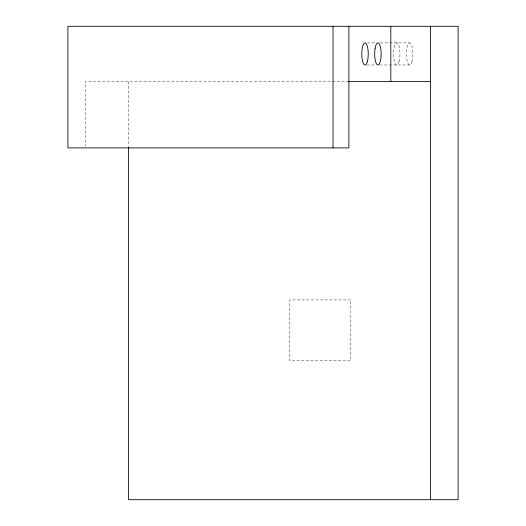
<?xml version="1.0" encoding="UTF-8"?>
<svg xmlns="http://www.w3.org/2000/svg" width="526" height="526" viewBox="0 0 526 526"><rect width="100%" height="100%" fill="white"/><g stroke="black" fill="none" stroke-linecap="round" stroke-linejoin="round"><path stroke-width="0.39" stroke-dasharray="2.63 1.97" d="M367.365 42.889L375.498 42.889M380.351 42.882L409.636 42.882M366.734 64.987L375.682 64.987M379.746 64.987L409.636 64.994M348.896 81.576L85.238 81.576L85.238 146.267M128.581 81.576L128.581 146.471M350.5 299.905L289.701 299.905L289.701 360.704L350.5 360.704L350.5 299.905M411.911 61.752A11.053 3.222 -90 0 0 410.464 43.257A11.053 3.222 -90 0 0 406.519 56.801A11.053 3.222 -90 0 0 411.911 61.752M399.083 61.535A11.053 3.222 -90 0 0 397.485 43.185A11.053 3.222 -90 0 0 393.652 57.091A11.053 3.222 -90 0 0 399.083 61.535"/><path stroke-width="0.79" d="M348.429 81.576L430.459 81.576M430.459 26.3L430.459 499.7M390.805 26.3L390.805 81.576M348.896 26.3L348.896 147.905L67.907 147.905L67.907 26.3L458.093 26.3L458.093 499.7L128.581 499.7L128.581 147.293M333.037 26.3L333.037 147.905M367.358 61.535A11.053 3.222 -90 0 0 365.761 43.185A11.053 3.222 -90 0 0 361.927 57.091A11.053 3.222 -90 0 0 367.358 61.535M375.117 48.412A11.053 3.222 90 0 0 377.911 64.994A11.053 3.222 90 0 0 380.699 48.412A11.053 3.222 90 0 0 375.117 48.412"/></g></svg>
